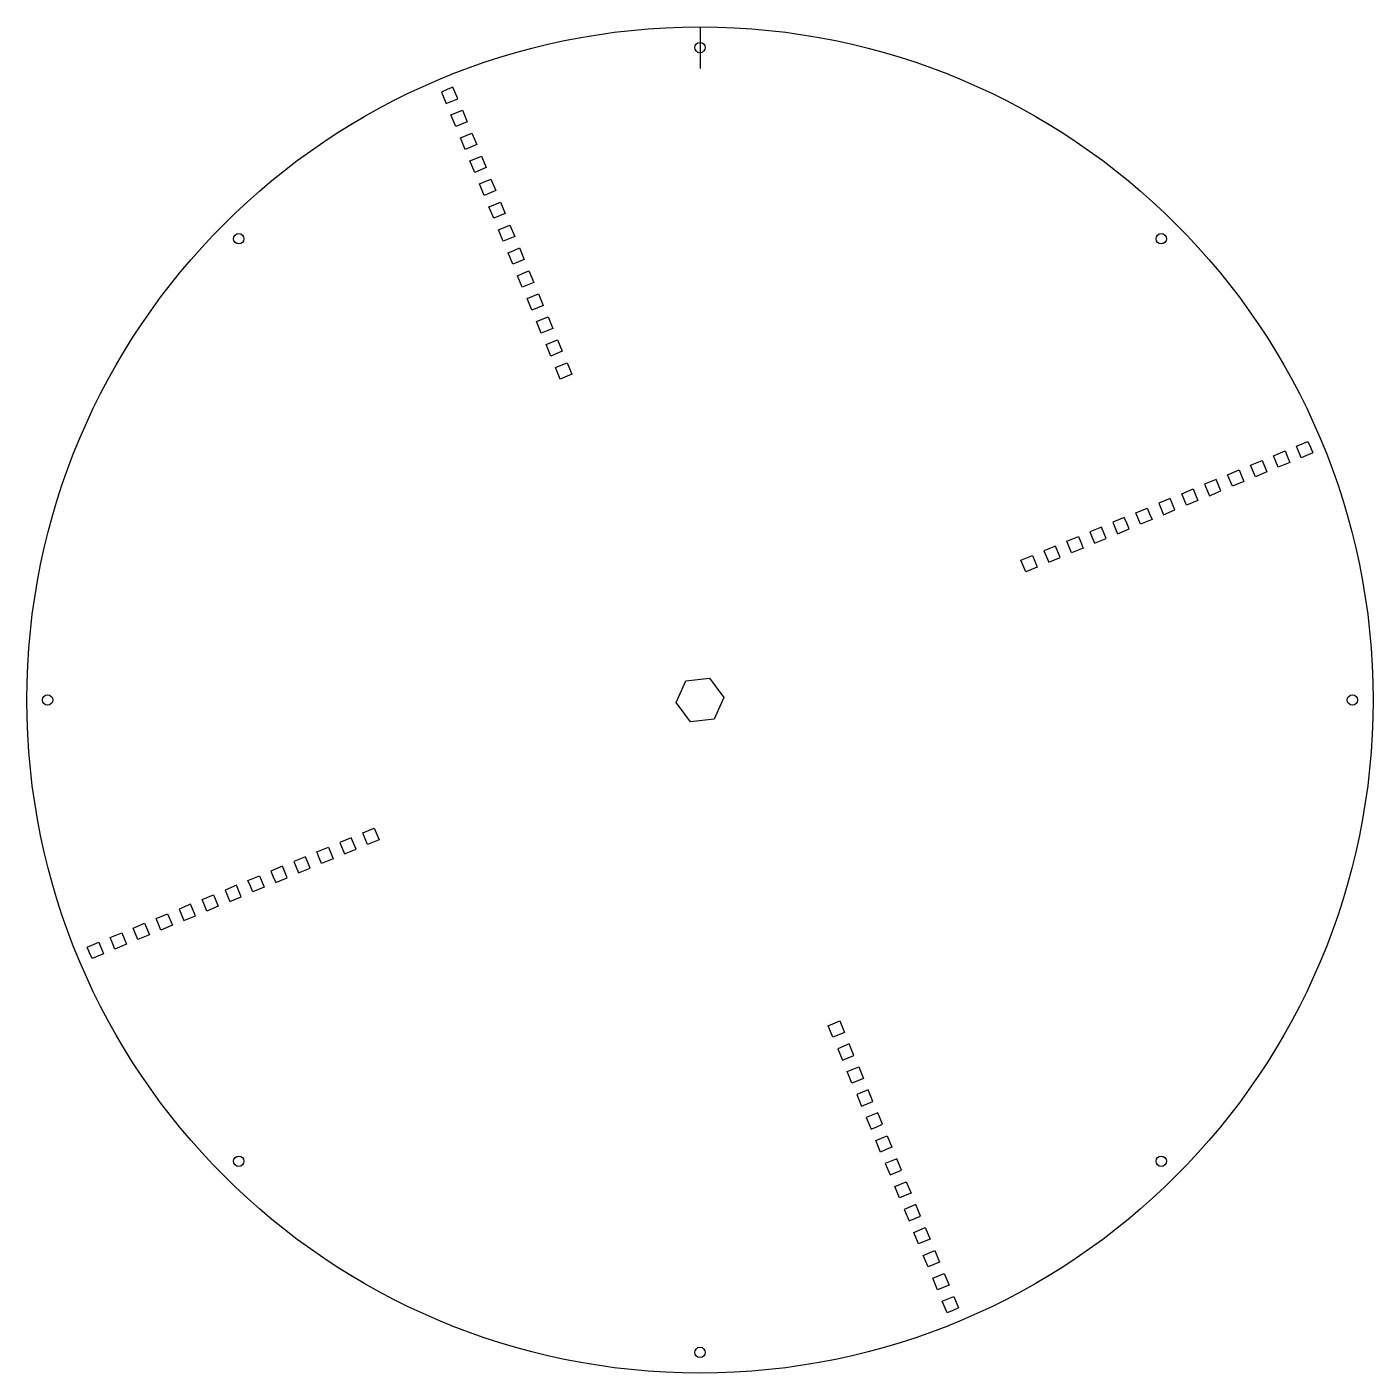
# Model space of a CAD drawing. Header units: millimetres. Extents: x -325 to 325, y -325 to 325.
import ezdxf

# ---------------------------------------------------------------- set-up
doc = ezdxf.new("R2010")
doc.units = ezdxf.units.MM
doc.layers.get('0').update_dxf_attribs({"linetype": 'CONTINUOUS'})

msp = doc.modelspace()

# ---------------------------------------------------------------- linework, layer by layer
msp.add_line((0, 325), (0, 305))
for points in [[(-119.3, 295.87), (-122.08, 294.72), (-124.85, 293.57), (-122.55, 288.03), (-117.01, 290.32)], [(-117.96, 276.94), (-120.26, 282.48), (-117.48, 283.63), (-114.71, 284.78), (-112.42, 279.24)], [(-113.37, 265.85), (-115.66, 271.4), (-112.89, 272.54), (-110.12, 273.69), (-107.82, 268.15)], [(-108.77, 254.77), (-111.07, 260.31), (-108.3, 261.46), (-105.53, 262.61), (-103.23, 257.06)], [(-104.18, 243.68), (-106.48, 249.22), (-103.71, 250.37), (-100.94, 251.52), (-98.64, 245.98)], [(-99.59, 232.59), (-101.89, 238.14), (-99.12, 239.28), (-96.34, 240.43), (-94.05, 234.89)], [(-95, 221.51), (-97.29, 227.05), (-94.52, 228.2), (-91.75, 229.35), (-89.46, 223.8)], [(-90.41, 210.42), (-92.7, 215.96), (-89.93, 217.11), (-87.16, 218.26), (-84.86, 212.72)], [(-85.81, 199.33), (-88.11, 204.88), (-85.34, 206.03), (-82.57, 207.17), (-80.27, 201.63)], [(-81.22, 188.25), (-83.52, 193.79), (-80.75, 194.94), (-77.97, 196.09), (-75.68, 190.54)], [(-76.63, 177.16), (-78.93, 182.7), (-76.15, 183.85), (-73.38, 185), (-71.09, 179.46)], [(-72.04, 166.07), (-74.33, 171.62), (-71.56, 172.77), (-68.79, 173.91), (-66.49, 168.37)], [(-67.45, 154.99), (-69.74, 160.53), (-66.97, 161.68), (-64.2, 162.83), (-61.9, 157.28)], [(288.03, 122.55), (293.57, 124.85), (294.72, 122.08), (295.87, 119.3), (290.32, 117.01)], [(276.94, 117.96), (282.48, 120.26), (283.63, 117.48), (284.78, 114.71), (279.24, 112.42)], [(260.31, 111.07), (261.46, 108.3), (262.61, 105.53), (257.06, 103.23), (254.77, 108.77)], [(265.85, 113.37), (271.4, 115.66), (272.54, 112.89), (273.69, 110.12), (268.15, 107.82)], [(243.68, 104.18), (245.98, 98.64), (251.52, 100.94), (250.37, 103.71), (249.22, 106.48)], [(238.14, 101.89), (239.28, 99.12), (240.43, 96.34), (234.89, 94.05), (232.59, 99.59)], [(215.96, 92.7), (217.11, 89.93), (218.26, 87.16), (212.72, 84.86), (210.42, 90.41)], [(223.8, 89.46), (229.35, 91.75), (228.2, 94.52), (227.05, 97.29), (221.51, 95)], [(207.17, 82.57), (206.03, 85.34), (204.88, 88.11), (199.33, 85.81), (201.63, 80.27)], [(177.16, 76.63), (182.7, 78.93), (183.85, 76.15), (185, 73.38), (179.46, 71.09)], [(188.25, 81.22), (190.54, 75.68), (196.09, 77.97), (194.94, 80.75), (193.79, 83.52)], [(168.37, 66.49), (173.91, 68.79), (172.77, 71.56), (171.62, 74.33), (166.07, 72.04)], [(154.99, 67.45), (160.53, 69.74), (161.68, 66.97), (162.83, 64.2), (157.28, 61.9)], [(-4.64, -10.58), (-11.48, -1.27), (-6.84, 9.3), (4.64, 10.58), (11.48, 1.27), (6.84, -9.3)], [(-154.99, -67.45), (-160.53, -69.74), (-161.68, -66.97), (-162.83, -64.2), (-157.28, -61.9)], [(-177.16, -76.63), (-182.7, -78.93), (-183.85, -76.15), (-185, -73.38), (-179.46, -71.09)], [(-168.37, -66.49), (-173.91, -68.79), (-172.77, -71.56), (-171.62, -74.33), (-166.07, -72.04)], [(-188.25, -81.22), (-190.54, -75.68), (-196.09, -77.97), (-194.94, -80.75), (-193.79, -83.52)], [(-207.17, -82.57), (-206.03, -85.34), (-204.88, -88.11), (-199.33, -85.81), (-201.63, -80.27)], [(-223.8, -89.46), (-229.35, -91.75), (-228.2, -94.52), (-227.05, -97.29), (-221.51, -95)], [(-215.96, -92.7), (-217.11, -89.93), (-218.26, -87.16), (-212.72, -84.86), (-210.42, -90.41)], [(-238.14, -101.89), (-239.28, -99.12), (-240.43, -96.34), (-234.89, -94.05), (-232.59, -99.59)], [(-260.31, -111.07), (-261.46, -108.3), (-262.61, -105.53), (-257.06, -103.23), (-254.77, -108.77)], [(-243.68, -104.18), (-245.98, -98.64), (-251.52, -100.94), (-250.37, -103.71), (-249.22, -106.48)], [(-265.85, -113.37), (-271.4, -115.66), (-272.54, -112.89), (-273.69, -110.12), (-268.15, -107.82)], [(-276.94, -117.96), (-282.48, -120.26), (-283.63, -117.48), (-284.78, -114.71), (-279.24, -112.42)], [(-288.03, -122.55), (-293.57, -124.85), (-294.72, -122.08), (-295.87, -119.3), (-290.32, -117.01)], [(67.45, -154.99), (69.74, -160.53), (66.97, -161.68), (64.2, -162.83), (61.9, -157.28)], [(66.49, -168.37), (68.79, -173.91), (71.56, -172.77), (74.33, -171.62), (72.04, -166.07)], [(76.63, -177.16), (78.93, -182.7), (76.15, -183.85), (73.38, -185), (71.09, -179.46)], [(81.22, -188.25), (75.68, -190.54), (77.97, -196.09), (80.75, -194.94), (83.52, -193.79)], [(82.57, -207.17), (85.34, -206.03), (88.11, -204.88), (85.81, -199.33), (80.27, -201.63)], [(92.7, -215.96), (89.93, -217.11), (87.16, -218.26), (84.86, -212.72), (90.41, -210.42)], [(89.46, -223.8), (91.75, -229.35), (94.52, -228.2), (97.29, -227.05), (95, -221.51)], [(101.89, -238.14), (99.12, -239.28), (96.34, -240.43), (94.05, -234.89), (99.59, -232.59)], [(104.18, -243.68), (98.64, -245.98), (100.94, -251.52), (103.71, -250.37), (106.48, -249.22)], [(111.07, -260.31), (108.3, -261.46), (105.53, -262.61), (103.23, -257.06), (108.77, -254.77)], [(113.37, -265.85), (115.66, -271.4), (112.89, -272.54), (110.12, -273.69), (107.82, -268.15)], [(117.96, -276.94), (120.26, -282.48), (117.48, -283.63), (114.71, -284.78), (112.42, -279.24)], [(122.55, -288.03), (124.85, -293.57), (122.08, -294.72), (119.3, -295.87), (117.01, -290.32)]]:
    msp.add_lwpolyline(points, close=True)
for centre, radius in [((0, 0), 325), ((0, 315), 2.5), ((-222.74, 222.74), 2.5), ((222.74, 222.74), 2.5), ((-315, 0), 2.5), ((315, 0), 2.5), ((-222.74, -222.74), 2.5), ((222.74, -222.74), 2.5), ((0, -315), 2.5)]:
    msp.add_circle(centre, radius)

doc.saveas('drawing.dxf')
